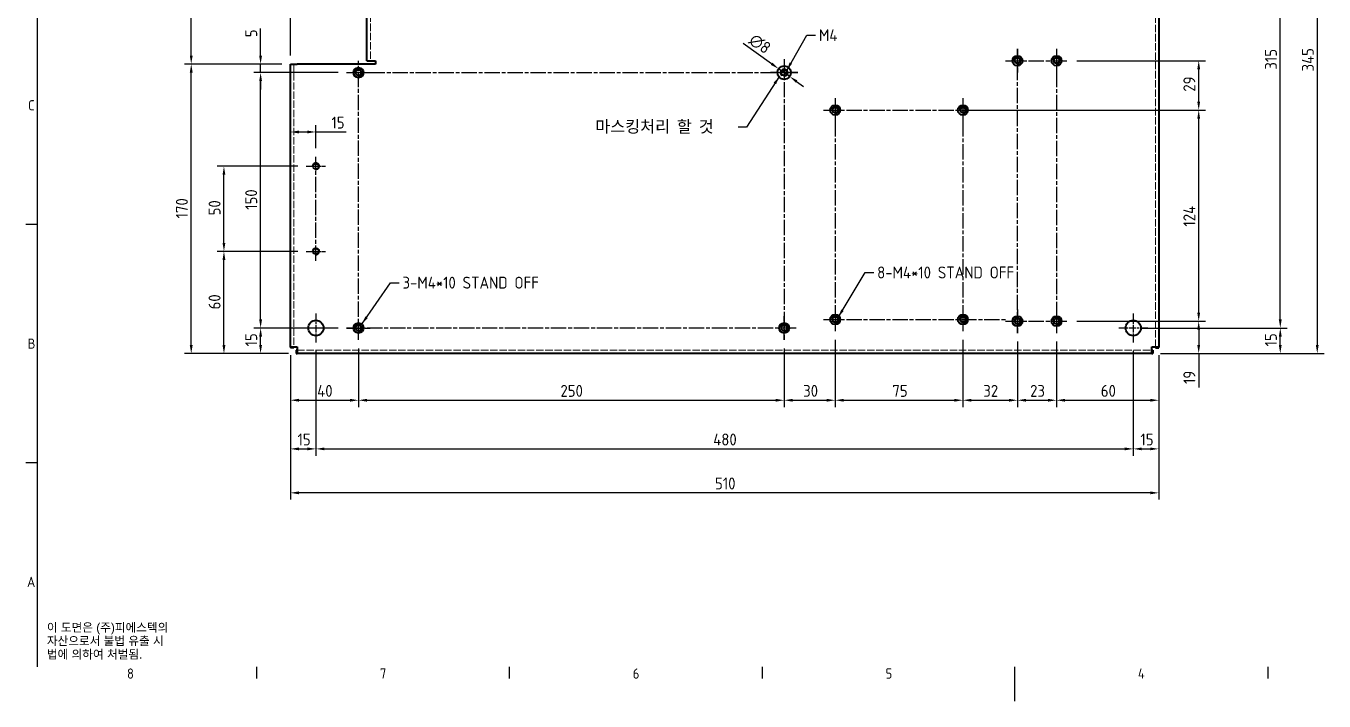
# Model space of a CAD drawing. Header units: millimetres. Extents: x 0 to 1188, y 0 to 840.
# Drawn here: x 13 to 776, y 0 to 397 of the extents above; entities that cross this region are included whole.
import ezdxf

# ---------------------------------------------------------------- set-up
doc = ezdxf.new("R2010")
doc.units = ezdxf.units.MM
doc.header["$LTSCALE"] = 2
doc.linetypes.add('CHAIN', pattern=[0.3543, 0.2362, -0.0295, 0.0591, -0.0295])
doc.linetypes.add('DASHED', pattern=[0.2067, 0.1654, -0.0413])
doc.layers.get('0').update_dxf_attribs({"color": 3, "lineweight": 25})
for name, color, linetype, lineweight in [('가려진 것(ISO)', 2, 'DASHED', 18), ('가시적인 것(ISO)', 3, 'Continuous', 40), ('가시적인 좁은 것(ISO)', 3, 'Continuous', 35), ('경계(ISO)', 7, 'Continuous', 25), ('기호(ISO)', 5, 'Continuous', 25), ('중심 표식(ISO)', 1, 'Continuous', 25), ('중심선(ISO)', 1, 'Continuous', 25), ('치수(ISO)', 2, 'Continuous', 25)]:
    doc.layers.add(name, color=color, linetype=linetype, lineweight=lineweight)
doc.styles.add('문자 텍스트_PSTEK_POSCO', font='isocp.shx')
doc.styles.add('치수 텍스트_PSTEK_POSCO', font='isocp.shx')
doc.dimstyles.new('치수_PSTEK_POSCO', dxfattribs={"dimscale": 2, "dimtxt": 3.5, "dimasz": 2.5, "dimexe": 2, "dimexo": 2.5, "dimgap": 1, "dimtad": 1, "dimrnd": 1e-08, "dimdsep": 46, "dimtxsty": '치수 텍스트_PSTEK_POSCO', "dimcen": 0.09, "dimdle": 10, "dimclrd": 7, "dimclre": 7, "dimclrt": 2, "dimadec": 1, "dimazin": 2, "dimtfac": 1, "dimtmove": 0, "dimatfit": 3, "dimfxl": 0, "dimtolj": 1, "dimlwd": -1, "dimlwe": -1, "dimarcsym": 0})
doc.dimstyles.new('치수_PSTEK_POSCO$7', dxfattribs={"dimscale": 2, "dimtxt": 3.5, "dimasz": 2.5, "dimexe": 2, "dimexo": 2.5, "dimgap": 1, "dimtad": 1, "dimrnd": 1e-08, "dimdsep": 46, "dimtxsty": '치수 텍스트_PSTEK_POSCO', "dimcen": 0.09, "dimdle": 10, "dimclrd": 7, "dimclre": 7, "dimclrt": 2, "dimadec": 1, "dimazin": 2, "dimtfac": 1, "dimtmove": 0, "dimatfit": 3, "dimfxl": 0, "dimtolj": 1, "dimlwd": -1, "dimlwe": -1, "dimarcsym": 0})

# ---------------------------------------------------------------- blocks, each defined once
blk = doc.blocks.new('경계 Default Border')
at = {"layer": '경계(ISO)'}
for p, q in [((10, 140), (6.6, 140)), ((10, 70), (6.6, 70)), ((74.25, 10), (74.25, 6.6)), ((148.5, 10), (148.5, 6.6)), ((222.75, 10), (222.75, 6.6)), ((371.25, 10), (371.25, 6.6))]:
    blk.add_line(p, q, dxfattribs=at)
at = {"layer": '경계(ISO)', "flags": 128}
for points in [[(10, 10), (10, 410)], [(297, 0), (297, 10)]]:
    blk.add_lwpolyline(points, dxfattribs=at)
at = {"layer": '경계(ISO)', "color": 2, "char_height": 3, "attachment_point": 7, "style": '문자 텍스트_PSTEK_POSCO'}
for s, insert in [('C', (7.24, 173.47)), ('B', (7.08, 103.47)), ('A', (6.91, 33.49)), ('8', (36.27, 6.57)), ('7', (110.52, 6.59)), ('6', (184.77, 6.57)), ('5', (259.02, 6.57)), ('4', (333.1, 6.6))]:
    blk.add_mtext(s, dxfattribs=dict(at, insert=insert))
blk = doc.blocks.new('*D23')
at = {"layer": 'Defpoints', "color": 0}
for p in [(168.46, 208.12), (678.46, 208.12), (168.46, 122.29)]:
    blk.add_point(p, dxfattribs=at)
at = {"layer": '치수(ISO)', "color": 7}
for p, q in [((168.46, 203.12), (168.46, 118.29)), ((678.46, 203.12), (678.46, 118.29)), ((673.46, 122.29), (173.46, 122.29))]:
    blk.add_line(p, q, dxfattribs=at)
for points in [[(173.46, 123.13), (173.46, 121.46), (168.46, 122.29)], [(673.46, 123.13), (673.46, 121.46), (678.46, 122.29)]]:
    blk.add_solid(points, dxfattribs=at)
at = {"layer": '치수(ISO)', "color": 2, "insert": (417.86, 127.79), "char_height": 7, "attachment_point": 4, "style": '치수 텍스트_PSTEK_POSCO'}
blk.add_mtext('\\A1;510', dxfattribs=at)
blk = doc.blocks.new('*D24')
at = {"layer": 'Defpoints', "color": 0}
for p in [(168.46, 208.12), (208.46, 212.17), (208.46, 176.69)]:
    blk.add_point(p, dxfattribs=at)
at = {"layer": '치수(ISO)', "color": 7}
for p, q in [((208.46, 207.17), (208.46, 172.69)), ((168.46, 203.12), (168.46, 172.69)), ((173.46, 176.69), (203.46, 176.69))]:
    blk.add_line(p, q, dxfattribs=at)
for points in [[(173.46, 177.52), (173.46, 175.85), (168.46, 176.69)], [(203.46, 177.52), (203.46, 175.85), (208.46, 176.69)]]:
    blk.add_solid(points, dxfattribs=at)
at = {"layer": '치수(ISO)', "color": 2, "insert": (184.24, 182.19), "char_height": 7, "attachment_point": 4, "style": '치수 텍스트_PSTEK_POSCO'}
blk.add_mtext('\\A1;40', dxfattribs=at)
blk = doc.blocks.new('*D25')
at = {"layer": 'Defpoints', "color": 0}
for p in [(208.46, 212.17), (458.46, 212.17), (458.46, 176.69)]:
    blk.add_point(p, dxfattribs=at)
at = {"layer": '치수(ISO)', "color": 7}
for p, q in [((208.46, 207.17), (208.46, 172.69)), ((458.46, 207.17), (458.46, 172.69)), ((213.46, 176.69), (453.46, 176.69))]:
    blk.add_line(p, q, dxfattribs=at)
for points in [[(213.46, 177.52), (213.46, 175.85), (208.46, 176.69)], [(453.46, 177.52), (453.46, 175.85), (458.46, 176.69)]]:
    blk.add_solid(points, dxfattribs=at)
at = {"layer": '치수(ISO)', "color": 2, "insert": (327.09, 182.19), "char_height": 7, "attachment_point": 4, "style": '치수 텍스트_PSTEK_POSCO'}
blk.add_mtext('\\A1;250', dxfattribs=at)
blk = doc.blocks.new('*D26')
at = {"layer": 'Defpoints', "color": 0}
for p in [(488.46, 217.17), (458.46, 212.17), (488.46, 176.69)]:
    blk.add_point(p, dxfattribs=at)
at = {"layer": '치수(ISO)', "color": 7}
for p, q in [((458.46, 207.17), (458.46, 172.69)), ((488.46, 212.17), (488.46, 172.69)), ((463.46, 176.69), (483.46, 176.69))]:
    blk.add_line(p, q, dxfattribs=at)
for points in [[(463.46, 177.52), (463.46, 175.85), (458.46, 176.69)], [(483.46, 177.52), (483.46, 175.85), (488.46, 176.69)]]:
    blk.add_solid(points, dxfattribs=at)
at = {"layer": '치수(ISO)', "color": 2, "insert": (469.63, 182.19), "char_height": 7, "attachment_point": 4, "style": '치수 텍스트_PSTEK_POSCO'}
blk.add_mtext('\\A1;30', dxfattribs=at)
blk = doc.blocks.new('*D27')
at = {"layer": 'Defpoints', "color": 0}
for p in [(488.46, 217.17), (563.46, 217.17), (563.46, 176.69)]:
    blk.add_point(p, dxfattribs=at)
at = {"layer": '치수(ISO)', "color": 7}
for p, q in [((488.46, 212.17), (488.46, 172.69)), ((563.46, 212.17), (563.46, 172.69)), ((493.46, 176.69), (558.46, 176.69))]:
    blk.add_line(p, q, dxfattribs=at)
for points in [[(493.46, 177.52), (493.46, 175.85), (488.46, 176.69)], [(558.46, 177.52), (558.46, 175.85), (563.46, 176.69)]]:
    blk.add_solid(points, dxfattribs=at)
at = {"layer": '치수(ISO)', "color": 2, "insert": (521.99, 182.19), "char_height": 7, "attachment_point": 4, "style": '치수 텍스트_PSTEK_POSCO'}
blk.add_mtext('\\A1;75', dxfattribs=at)
blk = doc.blocks.new('*D28')
at = {"layer": 'Defpoints', "color": 0}
for p in [(563.46, 217.17), (595.46, 216.17), (595.46, 176.69)]:
    blk.add_point(p, dxfattribs=at)
at = {"layer": '치수(ISO)', "color": 7}
for p, q in [((563.46, 212.17), (563.46, 172.69)), ((595.46, 211.17), (595.46, 172.69)), ((568.46, 176.69), (590.46, 176.69))]:
    blk.add_line(p, q, dxfattribs=at)
for points in [[(568.46, 177.52), (568.46, 175.85), (563.46, 176.69)], [(590.46, 177.52), (590.46, 175.85), (595.46, 176.69)]]:
    blk.add_solid(points, dxfattribs=at)
at = {"layer": '치수(ISO)', "color": 2, "insert": (575.42, 182.19), "char_height": 7, "attachment_point": 4, "style": '치수 텍스트_PSTEK_POSCO'}
blk.add_mtext('\\A1;32', dxfattribs=at)
blk = doc.blocks.new('*D29')
at = {"layer": 'Defpoints', "color": 0}
for p in [(595.46, 216.17), (618.46, 216.17), (618.46, 176.69)]:
    blk.add_point(p, dxfattribs=at)
at = {"layer": '치수(ISO)', "color": 7}
for p, q in [((595.46, 211.17), (595.46, 172.69)), ((618.46, 211.17), (618.46, 172.69)), ((600.46, 176.69), (613.46, 176.69))]:
    blk.add_line(p, q, dxfattribs=at)
for points in [[(600.46, 177.52), (600.46, 175.85), (595.46, 176.69)], [(613.46, 177.52), (613.46, 175.85), (618.46, 176.69)]]:
    blk.add_solid(points, dxfattribs=at)
at = {"layer": '치수(ISO)', "color": 2, "insert": (602.9, 182.19), "char_height": 7, "attachment_point": 4, "style": '치수 텍스트_PSTEK_POSCO'}
blk.add_mtext('\\A1;23', dxfattribs=at)
blk = doc.blocks.new('*D30')
at = {"layer": 'Defpoints', "color": 0}
for p in [(618.46, 216.17), (678.46, 208.12), (678.46, 176.69)]:
    blk.add_point(p, dxfattribs=at)
at = {"layer": '치수(ISO)', "color": 7}
for p, q in [((618.46, 211.17), (618.46, 172.69)), ((678.46, 203.12), (678.46, 172.69)), ((623.46, 176.69), (673.46, 176.69))]:
    blk.add_line(p, q, dxfattribs=at)
for points in [[(623.46, 177.52), (623.46, 175.85), (618.46, 176.69)], [(673.46, 177.52), (673.46, 175.85), (678.46, 176.69)]]:
    blk.add_solid(points, dxfattribs=at)
at = {"layer": '치수(ISO)', "color": 2, "insert": (644.42, 182.19), "char_height": 7, "attachment_point": 4, "style": '치수 텍스트_PSTEK_POSCO'}
blk.add_mtext('\\A1;60', dxfattribs=at)
blk = doc.blocks.new('*D31')
at = {"layer": 'Defpoints', "color": 0}
for p in [(150.99, 219.12), (201.51, 219.12), (172.46, 204.12)]:
    blk.add_point(p, dxfattribs=at)
at = {"layer": '치수(ISO)', "color": 7}
for p, q in [((196.51, 219.12), (146.99, 219.12)), ((150.99, 209.12), (150.99, 214.12)), ((167.46, 204.12), (146.99, 204.12))]:
    blk.add_line(p, q, dxfattribs=at)
for points in [[(150.16, 214.12), (151.83, 214.12), (150.99, 219.12)], [(150.16, 209.12), (151.83, 209.12), (150.99, 204.12)]]:
    blk.add_solid(points, dxfattribs=at)
at = {"layer": '치수(ISO)', "color": 2, "insert": (145.49, 208.3), "char_height": 7, "attachment_point": 4, "rotation": 90, "style": '치수 텍스트_PSTEK_POSCO'}
blk.add_mtext('\\A1;15', dxfattribs=at)
blk = doc.blocks.new('*D32')
at = {"layer": 'Defpoints', "color": 0}
for p in [(150.99, 369.12), (201.51, 369.12), (201.51, 219.12)]:
    blk.add_point(p, dxfattribs=at)
at = {"layer": '치수(ISO)', "color": 7}
for p, q in [((196.51, 369.12), (146.99, 369.12)), ((150.99, 224.12), (150.99, 364.12)), ((196.51, 219.12), (146.99, 219.12))]:
    blk.add_line(p, q, dxfattribs=at)
for points in [[(150.16, 364.12), (151.83, 364.12), (150.99, 369.12)], [(150.16, 224.12), (151.83, 224.12), (150.99, 219.12)]]:
    blk.add_solid(points, dxfattribs=at)
at = {"layer": '치수(ISO)', "color": 2, "insert": (145.49, 288.53), "char_height": 7, "attachment_point": 4, "rotation": 90, "style": '치수 텍스트_PSTEK_POSCO'}
blk.add_mtext('\\A1;150', dxfattribs=at)
blk = doc.blocks.new('*D33')
at = {"layer": 'Defpoints', "color": 0}
for p in [(150.99, 374.12), (168.46, 374.12), (201.51, 369.12)]:
    blk.add_point(p, dxfattribs=at)
at = {"layer": '치수(ISO)', "color": 7}
for p, q in [((150.99, 379.12), (150.99, 395.02)), ((163.46, 374.12), (146.99, 374.12)), ((150.99, 369.12), (150.99, 374.12)), ((196.51, 369.12), (146.99, 369.12)), ((150.99, 364.12), (150.99, 359.12))]:
    blk.add_line(p, q, dxfattribs=at)
for points in [[(150.16, 379.12), (151.83, 379.12), (150.99, 374.12)], [(150.16, 364.12), (151.83, 364.12), (150.99, 369.12)]]:
    blk.add_solid(points, dxfattribs=at)
at = {"layer": '치수(ISO)', "color": 2, "insert": (145.49, 389.93), "char_height": 7, "attachment_point": 4, "rotation": 90, "style": '치수 텍스트_PSTEK_POSCO'}
blk.add_mtext('\\A1;5', dxfattribs=at)
blk = doc.blocks.new('*D34')
at = {"layer": 'Defpoints', "color": 0}
for p in [(129.47, 264.12), (177.84, 264.12), (172.46, 204.12)]:
    blk.add_point(p, dxfattribs=at)
at = {"layer": '치수(ISO)', "color": 7}
for p, q in [((172.84, 264.12), (125.47, 264.12)), ((129.47, 209.12), (129.47, 259.12)), ((167.46, 204.12), (125.47, 204.12))]:
    blk.add_line(p, q, dxfattribs=at)
for points in [[(128.63, 259.12), (130.3, 259.12), (129.47, 264.12)], [(128.63, 209.12), (130.3, 209.12), (129.47, 204.12)]]:
    blk.add_solid(points, dxfattribs=at)
at = {"layer": '치수(ISO)', "color": 2, "insert": (123.97, 230.03), "char_height": 7, "attachment_point": 4, "rotation": 90, "style": '치수 텍스트_PSTEK_POSCO'}
blk.add_mtext('\\A1;60', dxfattribs=at)
blk = doc.blocks.new('*D35')
at = {"layer": 'Defpoints', "color": 0}
for p in [(129.47, 314.12), (177.84, 314.12), (177.84, 264.12)]:
    blk.add_point(p, dxfattribs=at)
at = {"layer": '치수(ISO)', "color": 7}
for p, q in [((172.84, 314.12), (125.47, 314.12)), ((129.47, 269.12), (129.47, 309.12)), ((172.84, 264.12), (125.47, 264.12))]:
    blk.add_line(p, q, dxfattribs=at)
for points in [[(128.63, 309.12), (130.3, 309.12), (129.47, 314.12)], [(128.63, 269.12), (130.3, 269.12), (129.47, 264.12)]]:
    blk.add_solid(points, dxfattribs=at)
at = {"layer": '치수(ISO)', "color": 2, "insert": (123.97, 285.28), "char_height": 7, "attachment_point": 4, "rotation": 90, "style": '치수 텍스트_PSTEK_POSCO'}
blk.add_mtext('\\A1;50', dxfattribs=at)
blk = doc.blocks.new('*D36')
at = {"layer": 'Defpoints', "color": 0}
for p in [(168.46, 331.48), (183.46, 334.26), (183.46, 319.74)]:
    blk.add_point(p, dxfattribs=at)
at = {"layer": '치수(ISO)', "color": 7}
for p, q in [((183.46, 324.74), (183.46, 338.26)), ((173.46, 334.26), (178.46, 334.26)), ((183.46, 334.26), (201.18, 334.26))]:
    blk.add_line(p, q, dxfattribs=at)
for points in [[(173.46, 335.1), (173.46, 333.43), (168.46, 334.26)], [(178.46, 335.1), (178.46, 333.43), (183.46, 334.26)]]:
    blk.add_solid(points, dxfattribs=at)
at = {"layer": '치수(ISO)', "color": 2, "insert": (192.59, 339.76), "char_height": 7, "attachment_point": 4, "style": '치수 텍스트_PSTEK_POSCO'}
blk.add_mtext('\\A1;15', dxfattribs=at)
blk = doc.blocks.new('*D37')
at = {"layer": 'Defpoints', "color": 0}
for p in [(625.41, 223.12), (701.91, 223.12), (674.46, 204.12)]:
    blk.add_point(p, dxfattribs=at)
at = {"layer": '치수(ISO)', "color": 7}
for p, q in [((630.41, 223.12), (705.91, 223.12)), ((701.91, 218.12), (701.91, 209.12)), ((679.46, 204.12), (705.91, 204.12)), ((701.91, 204.12), (701.91, 184.24))]:
    blk.add_line(p, q, dxfattribs=at)
for points in [[(701.07, 218.12), (702.74, 218.12), (701.91, 223.12)], [(701.07, 209.12), (702.74, 209.12), (701.91, 204.12)]]:
    blk.add_solid(points, dxfattribs=at)
at = {"layer": '치수(ISO)', "color": 2, "insert": (696.41, 186.24), "char_height": 7, "attachment_point": 4, "rotation": 90, "style": '치수 텍스트_PSTEK_POSCO'}
blk.add_mtext('\\A1;19', dxfattribs=at)
blk = doc.blocks.new('*D38')
at = {"layer": 'Defpoints', "color": 0}
for p in [(563.46, 347.12), (701.91, 347.12), (625.41, 223.12)]:
    blk.add_point(p, dxfattribs=at)
at = {"layer": '치수(ISO)', "color": 7}
for p, q in [((568.46, 347.12), (705.91, 347.12)), ((701.91, 228.12), (701.91, 342.12)), ((630.41, 223.12), (705.91, 223.12))]:
    blk.add_line(p, q, dxfattribs=at)
for points in [[(701.07, 342.12), (702.74, 342.12), (701.91, 347.12)], [(701.07, 228.12), (702.74, 228.12), (701.91, 223.12)]]:
    blk.add_solid(points, dxfattribs=at)
at = {"layer": '치수(ISO)', "color": 2, "insert": (696.41, 278.69), "char_height": 7, "attachment_point": 4, "rotation": 90, "style": '치수 텍스트_PSTEK_POSCO'}
blk.add_mtext('\\A1;124', dxfattribs=at)
blk = doc.blocks.new('*D39')
at = {"layer": 'Defpoints', "color": 0}
for p in [(625.41, 376.12), (701.91, 376.12), (563.46, 347.12)]:
    blk.add_point(p, dxfattribs=at)
at = {"layer": '치수(ISO)', "color": 7}
for p, q in [((630.41, 376.12), (705.91, 376.12)), ((701.91, 352.12), (701.91, 371.12)), ((568.46, 347.12), (705.91, 347.12))]:
    blk.add_line(p, q, dxfattribs=at)
for points in [[(701.07, 371.12), (702.74, 371.12), (701.91, 376.12)], [(701.07, 352.12), (702.74, 352.12), (701.91, 347.12)]]:
    blk.add_solid(points, dxfattribs=at)
at = {"layer": '치수(ISO)', "color": 2, "insert": (696.41, 357.95), "char_height": 7, "attachment_point": 4, "rotation": 90, "style": '치수 텍스트_PSTEK_POSCO'}
blk.add_mtext('\\A1;29', dxfattribs=at)
blk = doc.blocks.new('*D47')
at = {"layer": 'Defpoints', "color": 0}
for p in [(455.2, 371.43), (461.72, 366.8)]:
    blk.add_point(p, dxfattribs=at)
at = {"layer": '치수(ISO)', "color": 7}
for p, q in [((451.12, 374.32), (434.31, 386.25)), ((461.72, 366.8), (455.2, 371.43)), ((465.8, 363.91), (469.88, 361.02))]:
    blk.add_line(p, q, dxfattribs=at)
for points in [[(451.6, 375), (450.64, 373.65), (455.2, 371.43)], [(466.28, 364.59), (465.32, 363.23), (461.72, 366.8)]]:
    blk.add_solid(points, dxfattribs=at)
at = {"layer": '치수(ISO)', "color": 2, "insert": (439.13, 389.58), "char_height": 7, "attachment_point": 4, "rotation": 324.64513, "style": '치수 텍스트_PSTEK_POSCO'}
blk.add_mtext('\\A1;∅8', dxfattribs=at)
blk = doc.blocks.new('*D48')
at = {"layer": 'Defpoints', "color": 0}
for p in [(168.46, 208.12), (183.46, 210.62), (183.46, 148.12)]:
    blk.add_point(p, dxfattribs=at)
at = {"layer": '치수(ISO)', "color": 7}
for p, q in [((168.46, 203.12), (168.46, 144.12)), ((183.46, 205.62), (183.46, 144.12)), ((173.46, 148.12), (178.46, 148.12))]:
    blk.add_line(p, q, dxfattribs=at)
for points in [[(173.46, 148.95), (173.46, 147.28), (168.46, 148.12)], [(178.46, 148.95), (178.46, 147.28), (183.46, 148.12)]]:
    blk.add_solid(points, dxfattribs=at)
at = {"layer": '치수(ISO)', "color": 2, "insert": (172.65, 153.62), "char_height": 7, "attachment_point": 4, "style": '치수 텍스트_PSTEK_POSCO'}
blk.add_mtext('\\A1;15', dxfattribs=at)
blk = doc.blocks.new('*D49')
at = {"layer": 'Defpoints', "color": 0}
for p in [(183.46, 210.62), (663.46, 210.62), (663.46, 148.12)]:
    blk.add_point(p, dxfattribs=at)
at = {"layer": '치수(ISO)', "color": 7}
for p, q in [((183.46, 205.62), (183.46, 144.12)), ((663.46, 205.62), (663.46, 144.12)), ((188.46, 148.12), (658.46, 148.12))]:
    blk.add_line(p, q, dxfattribs=at)
for points in [[(188.46, 148.95), (188.46, 147.28), (183.46, 148.12)], [(658.46, 148.95), (658.46, 147.28), (663.46, 148.12)]]:
    blk.add_solid(points, dxfattribs=at)
at = {"layer": '치수(ISO)', "color": 2, "insert": (416.83, 153.62), "char_height": 7, "attachment_point": 4, "style": '치수 텍스트_PSTEK_POSCO'}
blk.add_mtext('\\A1;480', dxfattribs=at)
blk = doc.blocks.new('*D50')
at = {"layer": 'Defpoints', "color": 0}
for p in [(663.46, 210.62), (678.46, 208.12), (678.46, 148.12)]:
    blk.add_point(p, dxfattribs=at)
at = {"layer": '치수(ISO)', "color": 7}
for p, q in [((663.46, 205.62), (663.46, 144.12)), ((678.46, 203.12), (678.46, 144.12)), ((668.46, 148.12), (673.46, 148.12))]:
    blk.add_line(p, q, dxfattribs=at)
for points in [[(668.46, 148.95), (668.46, 147.28), (663.46, 148.12)], [(673.46, 148.95), (673.46, 147.28), (678.46, 148.12)]]:
    blk.add_solid(points, dxfattribs=at)
at = {"layer": '치수(ISO)', "color": 2, "insert": (667.69, 153.62), "char_height": 7, "attachment_point": 4, "style": '치수 텍스트_PSTEK_POSCO'}
blk.add_mtext('\\A1;15', dxfattribs=at)
blk = doc.blocks.new('*D51')
at = {"layer": 'Defpoints', "color": 0}
for p in [(213.46, 569.12), (213.46, 549.12), (168.46, 374.12)]:
    blk.add_point(p, dxfattribs=at)
at = {"layer": '치수(ISO)', "color": 7}
for p, q in [((168.46, 379.12), (168.46, 573.12)), ((213.46, 554.12), (213.46, 573.12)), ((173.46, 569.12), (208.46, 569.12))]:
    blk.add_line(p, q, dxfattribs=at)
for points in [[(173.46, 569.95), (173.46, 568.28), (168.46, 569.12)], [(208.46, 569.95), (208.46, 568.28), (213.46, 569.12)]]:
    blk.add_solid(points, dxfattribs=at)
at = {"layer": '치수(ISO)', "color": 2, "insert": (186.6, 574.62), "char_height": 7, "attachment_point": 4, "style": '치수 텍스트_PSTEK_POSCO'}
blk.add_mtext('\\A1;45', dxfattribs=at)
blk = doc.blocks.new('*D55')
at = {"layer": 'Defpoints', "color": 0}
for p in [(663.46, 219.12), (749.8, 219.12), (674.46, 204.12)]:
    blk.add_point(p, dxfattribs=at)
at = {"layer": '치수(ISO)', "color": 7}
for p, q in [((668.46, 219.12), (753.8, 219.12)), ((749.8, 209.12), (749.8, 214.12)), ((679.46, 204.12), (753.8, 204.12))]:
    blk.add_line(p, q, dxfattribs=at)
for points in [[(748.96, 214.12), (750.63, 214.12), (749.8, 219.12)], [(748.96, 209.12), (750.63, 209.12), (749.8, 204.12)]]:
    blk.add_solid(points, dxfattribs=at)
at = {"layer": '치수(ISO)', "color": 2, "insert": (744.3, 208.3), "char_height": 7, "attachment_point": 4, "rotation": 90, "style": '치수 텍스트_PSTEK_POSCO'}
blk.add_mtext('\\A1;15', dxfattribs=at)
blk = doc.blocks.new('*D56')
at = {"layer": 'Defpoints', "color": 0}
for p in [(671.96, 534.12), (749.8, 534.12), (663.46, 219.12)]:
    blk.add_point(p, dxfattribs=at)
at = {"layer": '치수(ISO)', "color": 7}
for p, q in [((676.96, 534.12), (753.8, 534.12)), ((749.8, 224.12), (749.8, 529.12)), ((668.46, 219.12), (753.8, 219.12))]:
    blk.add_line(p, q, dxfattribs=at)
for points in [[(748.96, 529.12), (750.63, 529.12), (749.8, 534.12)], [(748.96, 224.12), (750.63, 224.12), (749.8, 219.12)]]:
    blk.add_solid(points, dxfattribs=at)
at = {"layer": '치수(ISO)', "color": 2, "insert": (744.3, 370.89), "char_height": 7, "attachment_point": 4, "rotation": 90, "style": '치수 텍스트_PSTEK_POSCO'}
blk.add_mtext('\\A1;315', dxfattribs=at)
blk = doc.blocks.new('*D58')
at = {"layer": 'Defpoints', "color": 0}
for p in [(110.25, 374.12), (168.46, 374.12), (171.87, 204.12)]:
    blk.add_point(p, dxfattribs=at)
at = {"layer": '치수(ISO)', "color": 7}
for p, q in [((163.46, 374.12), (106.25, 374.12)), ((110.25, 209.12), (110.25, 369.12)), ((166.87, 204.12), (106.25, 204.12))]:
    blk.add_line(p, q, dxfattribs=at)
for points in [[(109.42, 369.12), (111.09, 369.12), (110.25, 374.12)], [(109.42, 209.12), (111.09, 209.12), (110.25, 204.12)]]:
    blk.add_solid(points, dxfattribs=at)
at = {"layer": '치수(ISO)', "color": 2, "insert": (104.75, 283.51), "char_height": 7, "attachment_point": 4, "rotation": 90, "style": '치수 텍스트_PSTEK_POSCO'}
blk.add_mtext('\\A1;170', dxfattribs=at)
blk = doc.blocks.new('*D59')
at = {"layer": 'Defpoints', "color": 0}
for p in [(110.25, 549.12), (213.46, 549.12), (168.46, 374.12)]:
    blk.add_point(p, dxfattribs=at)
at = {"layer": '치수(ISO)', "color": 7}
for p, q in [((208.46, 549.12), (106.25, 549.12)), ((110.25, 379.12), (110.25, 544.12)), ((163.46, 374.12), (106.25, 374.12))]:
    blk.add_line(p, q, dxfattribs=at)
for points in [[(109.42, 544.12), (111.09, 544.12), (110.25, 549.12)], [(109.42, 379.12), (111.09, 379.12), (110.25, 374.12)]]:
    blk.add_solid(points, dxfattribs=at)
at = {"layer": '치수(ISO)', "color": 2, "insert": (104.75, 455.87), "char_height": 7, "attachment_point": 4, "rotation": 90, "style": '치수 텍스트_PSTEK_POSCO'}
blk.add_mtext('\\A1;175', dxfattribs=at)
blk = doc.blocks.new('*D68')
at = {"layer": 'Defpoints', "color": 0}
for p in [(674.46, 549.12), (674.46, 204.12), (771.51, 204.12)]:
    blk.add_point(p, dxfattribs=at)
at = {"layer": '치수(ISO)', "color": 7}
for p, q in [((679.46, 549.12), (775.51, 549.12)), ((771.51, 544.12), (771.51, 209.12)), ((679.46, 204.12), (775.51, 204.12))]:
    blk.add_line(p, q, dxfattribs=at)
for points in [[(770.68, 544.12), (772.34, 544.12), (771.51, 549.12)], [(770.68, 209.12), (772.34, 209.12), (771.51, 204.12)]]:
    blk.add_solid(points, dxfattribs=at)
at = {"layer": '치수(ISO)', "color": 2, "insert": (766.01, 369.82), "char_height": 7, "attachment_point": 4, "rotation": 90, "style": '치수 텍스트_PSTEK_POSCO'}
blk.add_mtext('\\A1;345', dxfattribs=at)

msp = doc.modelspace()

# ---------------------------------------------------------------- linework, layer by layer
at = {"layer": '가려진 것(ISO)', "ltscale": 13.187259}
msp.add_line((215.46, 545.117), (215.46, 376.117), dxfattribs=at)
at = {"layer": '가려진 것(ISO)', "ltscale": 13.148244}
msp.add_line((676.46, 208.117), (676.46, 545.117), dxfattribs=at)
at = {"layer": '가려진 것(ISO)', "ltscale": 12.953166}
msp.add_line((170.46, 374.117), (170.46, 208.117), dxfattribs=at)
at = {"layer": '가려진 것(ISO)', "ltscale": 13.057207}
msp.add_line((172.46, 206.117), (674.46, 206.117), dxfattribs=at)
at = {"layer": '가려진 것(ISO)', "ltscale": 11.399102}
msp.add_circle((458.46, 369.117), 2.25, dxfattribs=at)
at = {"layer": '가시적인 것(ISO)'}
for p, q in [((213.46, 376.117), (213.46, 545.117)), ((678.46, 545.117), (678.46, 208.117)), ((168.46, 374.117), (172.46, 374.117)), ((168.46, 208.117), (168.46, 374.117)), ((218.46, 374.117), (172.46, 374.117)), ((213.46, 376.117), (217.46, 376.117)), ((217.46, 376.117), (218.46, 376.117)), ((218.46, 376.117), (218.46, 374.117)), ((168.46, 208.117), (172.46, 208.117)), ((168.46, 208.117), (168.46, 207.5312)), ((170.46, 207.5312), (168.46, 207.5312)), ((170.46, 208.117), (170.46, 207.5312)), ((172.46, 206.117), (171.8742, 206.117)), ((171.8742, 206.117), (171.8742, 204.117)), ((172.46, 208.117), (172.46, 204.117)), ((674.46, 204.117), (674.46, 208.117)), ((674.46, 208.117), (678.46, 208.117)), ((674.46, 206.117), (675.0458, 206.117)), ((675.0458, 206.117), (675.0458, 204.117)), ((676.46, 208.117), (676.46, 207.5312)), ((676.46, 207.5312), (678.46, 207.5312)), ((678.46, 207.5312), (678.46, 208.117)), ((171.8742, 204.117), (172.46, 204.117)), ((674.46, 204.117), (172.46, 204.117)), ((674.46, 204.117), (675.0458, 204.117))]:
    msp.add_line(p, q, dxfattribs=at)
for centre, radius in [((595.46, 376.117), 2.95), ((595.46, 376.117), 1.621), ((618.46, 376.117), 2.95), ((618.46, 376.117), 1.621), ((208.46, 369.117), 2.95), ((208.46, 369.117), 1.621), ((458.46, 369.117), 4), ((458.46, 369.117), 1.621), ((488.46, 347.117), 2.95), ((488.46, 347.117), 1.621), ((563.46, 347.117), 2.95), ((563.46, 347.117), 1.621), ((183.46, 314.117), 1.621), ((183.46, 264.117), 1.621), ((183.46, 219.117), 4.5), ((208.46, 219.117), 2.95), ((458.46, 219.117), 2.95), ((488.46, 224.117), 2.95), ((488.46, 224.117), 1.621), ((563.46, 224.117), 2.95), ((563.46, 224.117), 1.621), ((595.46, 223.117), 2.95), ((595.46, 223.117), 1.621), ((618.46, 223.117), 2.95), ((618.46, 223.117), 1.621), ((663.46, 219.117), 4.5), ((208.46, 219.117), 1.621), ((458.46, 219.117), 1.621)]:
    msp.add_circle(centre, radius, dxfattribs=at)
at = {"layer": '가시적인 좁은 것(ISO)'}
for centre in [(595.46, 376.117), (618.46, 376.117), (208.46, 369.117), (458.46, 369.117), (488.46, 347.117), (563.46, 347.117), (183.46, 314.117), (183.46, 264.117), (208.46, 219.117), (458.46, 219.117), (488.46, 224.117), (563.46, 224.117), (595.46, 223.117), (618.46, 223.117)]:
    msp.add_arc(centre, 2, 260, 170, dxfattribs=at)
at = {"layer": '중심 표식(ISO)', "linetype": 'CHAIN', "ltscale": 7.722792}
for p, q in [((595.46, 383.067), (595.46, 369.167)), ((618.46, 383.067), (618.46, 369.167)), ((201.51, 369.117), (215.41, 369.117)), ((488.46, 354.067), (488.46, 340.167)), ((563.46, 354.067), (563.46, 340.167)), ((488.46, 231.067), (488.46, 217.167)), ((563.46, 231.067), (563.46, 217.167)), ((595.46, 230.067), (595.46, 216.167)), ((618.46, 230.067), (618.46, 216.167)), ((458.46, 212.167), (458.46, 226.067)), ((201.51, 219.117), (215.41, 219.117))]:
    msp.add_line(p, q, dxfattribs=at)
at = {"layer": '중심 표식(ISO)', "linetype": 'CHAIN', "ltscale": 8.88956}
msp.add_line((466.46, 369.117), (450.46, 369.117), dxfattribs=at)
at = {"layer": '중심 표식(ISO)', "linetype": 'CHAIN', "ltscale": 6.245997}
for p, q in [((177.839, 314.117), (189.081, 314.117)), ((177.839, 264.117), (189.081, 264.117))]:
    msp.add_line(p, q, dxfattribs=at)
at = {"layer": '중심 표식(ISO)', "linetype": 'CHAIN', "ltscale": 9.445163}
for p, q in [((183.46, 227.617), (183.46, 210.617)), ((663.46, 227.617), (663.46, 210.617)), ((191.96, 219.117), (174.96, 219.117)), ((671.96, 219.117), (654.96, 219.117))]:
    msp.add_line(p, q, dxfattribs=at)
at = {"layer": '중심선(ISO)', "linetype": 'CHAIN', "ltscale": 19.051651}
for p, q in [((595.46, 216.167), (595.46, 383.067)), ((618.46, 383.067), (618.46, 216.167)), ((208.46, 212.167), (208.46, 376.067)), ((458.46, 377.117), (458.46, 212.167)), ((588.51, 376.117), (625.41, 376.117)), ((201.51, 369.117), (466.46, 369.117)), ((488.46, 354.067), (488.46, 217.167)), ((563.46, 354.067), (563.46, 217.167)), ((481.51, 347.117), (570.41, 347.117)), ((183.46, 258.496), (183.46, 319.738)), ((481.51, 224.117), (588.6664, 224.117)), ((588.51, 223.117), (625.41, 223.117)), ((465.5165, 219.117), (201.51, 219.117))]:
    msp.add_line(p, q, dxfattribs=at)

# ---------------------------------------------------------------- block references
at = {"xscale": 2, "yscale": 2, "zscale": 2}
msp.add_blockref('경계 Default Border', (0, 0), dxfattribs=at)

# ---------------------------------------------------------------- texts
at = {"layer": '기호(ISO)', "color": 2, "char_height": 7, "attachment_point": 4, "style": '치수 텍스트_PSTEK_POSCO'}
for s, insert, width in [('{\\fISOCP|b0|i0;\\H7.0000;M4}', (478.8727, 391.1231), 13.224076), ('{\\fISOCP|b0|i0;\\H7.0000;마스킹처리 할 것}', (347.5667, 337.105), 81.855774), ('{\\fISOCP|b0|i0;\\H7.0000;8-M4*10 STAND OFF}', (513.0807, 251.7314), 94.145412), ('{\\fISOCP|b0|i0;\\H7.0000;3-M4*10 STAND OFF}', (234.3315, 245.7458), 94.145412)]:
    msp.add_mtext(s, dxfattribs=dict(at, insert=insert, width=width))
at = {"layer": '기호(ISO)', "color": 2, "insert": (25.5102, 35.0293), "char_height": 5, "width": 78.612207, "attachment_point": 4, "line_spacing_factor": 0.944221, "style": '문자 텍스트_PSTEK_POSCO'}
msp.add_mtext('{\\fArial|b0|i0;\\H5.0000;이 도면은 (주)피에스텍의\\P자산으로서 불법 유출 시 \\P법에 의하여 처벌됨.}', dxfattribs=at)

# ---------------------------------------------------------------- dimensions: what is measured, and where the dimension line sits
at = {"layer": '치수(ISO)', "color": 7}
for base, p1, p2, angle, override, picture, middle in [((213.46, 569.117), (168.46, 374.117), (213.46, 549.117), 180, {"dimdec": 2, "dimtp": 0, "dimtm": 0, "dimtdec": 2, "dimtofl": 0, "dimatfit": 1}, '*D51', (190.94, 569.117)), ((110.2537, 549.117), (168.46, 374.117), (213.46, 549.117), 90, {"dimdec": 2, "dimtp": 0, "dimtm": 0, "dimtdec": 2, "dimtofl": 0, "dimatfit": 1}, '*D59', (110.2537, 461.617)), ((771.509, 204.117), (674.46, 549.117), (674.46, 204.117), 270, {"dimdec": 2, "dimtp": 0, "dimtm": 0, "dimtdec": 2, "dimtofl": 0, "dimatfit": 1}, '*D68', (771.509, 376.617)), ((749.7962, 534.117), (663.46, 219.117), (671.96, 534.117), 90, {"dimdec": 2, "dimtp": 0, "dimtm": 0, "dimtdec": 2, "dimtofl": 0, "dimatfit": 1}, '*D56', (749.7962, 376.637)), ((150.9934, 374.117), (201.51, 369.117), (168.46, 374.117), 90, {"dimdec": 2, "dimtp": 0, "dimtm": 0, "dimtdec": 2, "dimtofl": 1, "dimatfit": 1}, '*D33', (150.9934, 391.4762)), ((110.2537, 374.117), (171.8742, 204.117), (168.46, 374.117), 270, {"dimdec": 2, "dimtp": 0, "dimtm": 0, "dimtdec": 2, "dimtofl": 0, "dimatfit": 1}, '*D58', (110.2537, 289.117)), ((701.906, 376.117), (563.46, 347.117), (625.41, 376.117), 90, {"dimdec": 2, "dimtp": 0, "dimtm": 0, "dimtdec": 2, "dimtofl": 0, "dimatfit": 1}, '*D39', (701.906, 362.137)), ((150.9934, 369.117), (201.51, 219.117), (201.51, 369.117), 90, {"dimdec": 2, "dimtp": 0, "dimtm": 0, "dimtdec": 2, "dimtofl": 0, "dimatfit": 1}, '*D32', (150.9934, 294.137)), ((701.906, 347.117), (625.41, 223.117), (563.46, 347.117), 90, {"dimdec": 2, "dimtp": 0, "dimtm": 0, "dimtdec": 2, "dimtofl": 0, "dimatfit": 1}, '*D38', (701.906, 284.637)), ((129.4653, 314.117), (177.839, 264.117), (177.839, 314.117), 90, {"dimdec": 2, "dimtp": 0, "dimtm": 0, "dimtdec": 2, "dimtofl": 0, "dimatfit": 1}, '*D35', (129.4653, 289.137)), ((129.4653, 264.117), (172.46, 204.117), (177.839, 264.117), 90, {"dimdec": 2, "dimtp": 0, "dimtm": 0, "dimtdec": 2, "dimtofl": 0, "dimatfit": 1}, '*D34', (129.4653, 234.097)), ((701.906, 223.117), (674.46, 204.117), (625.41, 223.117), 90, {"dimdec": 2, "dimtp": 0, "dimtm": 0, "dimtdec": 2, "dimtofl": 0, "dimatfit": 2}, '*D37', (701.906, 189.6437)), ((150.9934, 219.117), (172.46, 204.117), (201.51, 219.117), 90, {"dimdec": 2, "dimtp": 0, "dimtm": 0, "dimtdec": 2, "dimtofl": 0, "dimatfit": 1}, '*D31', (150.9934, 211.597)), ((488.46, 176.6877), (458.46, 212.167), (488.46, 217.167), 180, {"dimdec": 2, "dimtp": 0, "dimtm": 0, "dimtdec": 2, "dimtofl": 0, "dimatfit": 1}, '*D26', (473.48, 176.6877)), ((563.46, 176.6877), (488.46, 217.167), (563.46, 217.167), 180, {"dimdec": 2, "dimtp": 0, "dimtm": 0, "dimtdec": 2, "dimtofl": 0, "dimatfit": 1}, '*D27', (525.98, 176.6877)), ((595.46, 176.6877), (563.46, 217.167), (595.46, 216.167), 180, {"dimdec": 2, "dimtp": 0, "dimtm": 0, "dimtdec": 2, "dimtofl": 0, "dimatfit": 1}, '*D28', (579.48, 176.6877)), ((618.46, 176.6877), (595.46, 216.167), (618.46, 216.167), 180, {"dimdec": 2, "dimtp": 0, "dimtm": 0, "dimtdec": 2, "dimtofl": 0, "dimatfit": 1}, '*D29', (606.98, 176.6877)), ((678.46, 176.6877), (618.46, 216.167), (678.46, 208.117), 180, {"dimdec": 2, "dimtp": 0, "dimtm": 0, "dimtdec": 2, "dimtofl": 0, "dimatfit": 1}, '*D30', (648.48, 176.6877)), ((749.7962, 219.117), (674.46, 204.117), (663.46, 219.117), 90, {"dimdec": 2, "dimtp": 0, "dimtm": 0, "dimtdec": 2, "dimtofl": 0, "dimatfit": 1}, '*D55', (749.7962, 211.597)), ((208.46, 176.6877), (168.46, 208.117), (208.46, 212.167), 180, {"dimdec": 2, "dimtp": 0, "dimtm": 0, "dimtdec": 2, "dimtofl": 0, "dimatfit": 1}, '*D24', (188.44, 176.6877)), ((183.46, 148.117), (168.46, 208.117), (183.46, 210.617), 180, {"dimdec": 2, "dimtp": 0, "dimtm": 0, "dimtdec": 2, "dimtofl": 0, "dimatfit": 1}, '*D48', (175.94, 148.117)), ((663.46, 148.117), (183.46, 210.617), (663.46, 210.617), 180, {"dimdec": 2, "dimtp": 0, "dimtm": 0, "dimtdec": 2, "dimtofl": 0, "dimatfit": 1}, '*D49', (423.48, 148.117)), ((458.46, 176.6877), (208.46, 212.167), (458.46, 212.167), 180, {"dimdec": 2, "dimtp": 0, "dimtm": 0, "dimtdec": 2, "dimtofl": 0, "dimatfit": 1}, '*D25', (333.48, 176.6877)), ((678.46, 148.117), (663.46, 210.617), (678.46, 208.117), 180, {"dimdec": 2, "dimtp": 0, "dimtm": 0, "dimtdec": 2, "dimtofl": 0, "dimatfit": 1}, '*D50', (670.98, 148.117))]:
    dim = msp.add_linear_dim(base=base, p1=p1, p2=p2, angle=angle, dimstyle='치수_PSTEK_POSCO', override=override, dxfattribs=at)
    dim.commit()
    dim.dimension.update_dxf_attribs({"geometry": picture, "text_midpoint": middle, "dimtype": 160})
dim = msp.add_diameter_dim_2p(p1=(461.7223, 366.8025), p2=(455.1977, 371.4316), dimstyle='치수_PSTEK_POSCO', override={"dimdec": 2, "dimlfac": 1, "dimtp": 0, "dimtm": 0, "dimtdec": 2, "dimatfit": 2}, dxfattribs=at)
dim.commit()
dim.dimension.update_dxf_attribs({"geometry": '*D47', "text_midpoint": (439.6564, 382.4578), "dimtype": 163})
for base, p1, p2, override, picture, middle in [((183.46, 334.2625), (168.46, 331.4772), (183.46, 319.738), {"dimdec": 2, "dimse1": 1, "dimtp": 0, "dimtm": 0, "dimtdec": 2, "dimtofl": 0, "dimatfit": 2}, '*D36', (195.8846, 334.2625)), ((168.46, 122.2945), (678.46, 208.117), (168.46, 208.117), {"dimdec": 2, "dimtp": 0, "dimtm": 0, "dimtdec": 2, "dimtofl": 0, "dimatfit": 1}, '*D23', (423.46, 122.2945))]:
    dim = msp.add_linear_dim(base=base, p1=p1, p2=p2, dimstyle='치수_PSTEK_POSCO', override=override, dxfattribs=at)
    dim.commit()
    dim.dimension.update_dxf_attribs({"geometry": picture, "text_midpoint": middle, "dimtype": 160})

# ---------------------------------------------------------------- leaders
at = {"layer": '기호(ISO)', "color": 7, "annotation_type": 0, "has_hookline": 1}
for points, hookline_direction, text_width in [([(459.9451, 370.4566), (471.8727, 391.1231), (476.8727, 391.1231)], 0, 10.9668), ([(455.7539, 367.0391), (436.4225, 337.105), (431.4225, 337.105)], 1, 70.427), ([(490.0983, 225.2642), (506.0807, 251.7314), (511.0807, 251.7314)], 0, 91.8704), ([(210.3786, 221.3579), (227.3315, 245.7458), (232.3315, 245.7458)], 0, 91.7913)]:
    msp.add_leader(points, dimstyle='치수_PSTEK_POSCO$7', override={"dimtad": 0}, dxfattribs=dict(at, hookline_direction=hookline_direction, text_width=text_width))

doc.saveas('drawing.dxf')
